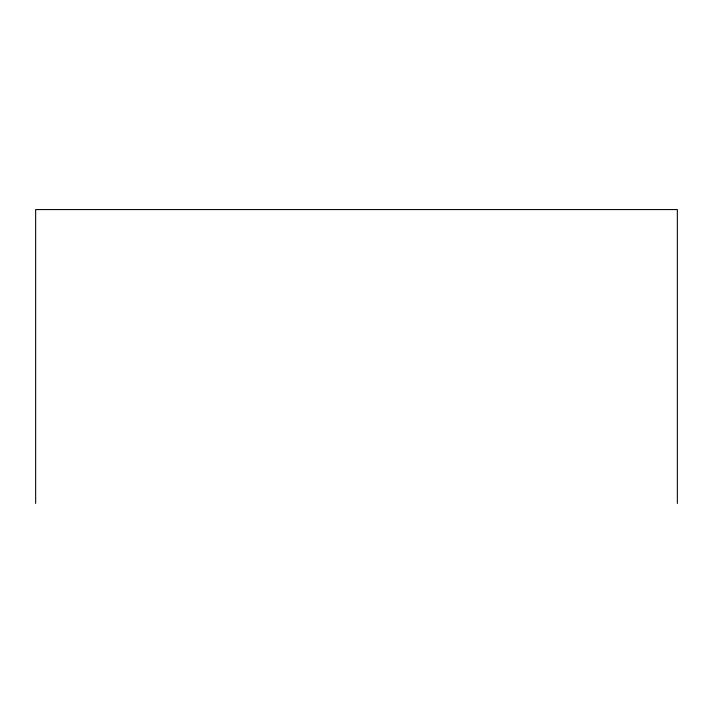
<?xml version="1.0" encoding="UTF-8"?>
<svg xmlns="http://www.w3.org/2000/svg" width="713" height="713" viewBox="0 0 713 713"><rect width="100%" height="100%" fill="white"/><g stroke="black" fill="none" stroke-linecap="round" stroke-linejoin="round"><path stroke-width="1.07" d="M677.35 503.431L677.35 209.569L35.65 209.569L35.65 503.431"/></g></svg>
